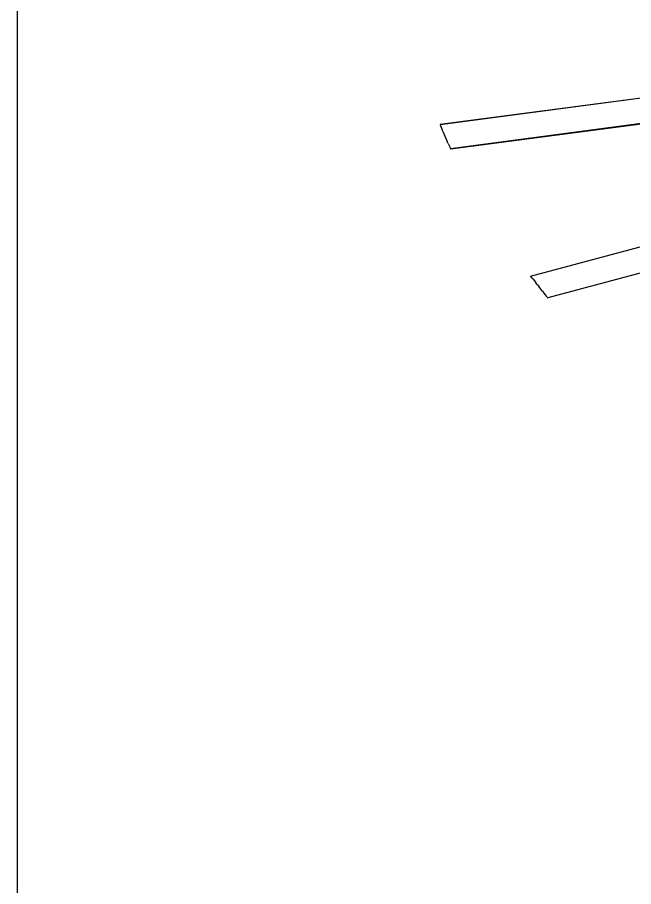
# Model space of a CAD drawing. Header units: inches. Extents: x 3324238 to 135265466, y -1036581 to 20094598.
# Drawn here: x 3354720.75 to 3354725.67, y -519093.83 to -519086.9 of the extents above; entities that cross this region are included whole.
import ezdxf

# ---------------------------------------------------------------- set-up
doc = ezdxf.new("R2010")
doc.units = ezdxf.units.IN
doc.header["$MEASUREMENT"] = 0
doc.layers.add('FURNITURE', color=32, linetype='Continuous', lineweight=13)

msp = doc.modelspace()

# ---------------------------------------------------------------- linework, layer by layer
for p, q in [((3354727.2101, -519087.3499, 0.0027), (3354724.1267, -519087.756, 0.0027)), ((3354727.2121, -519087.3516, 0.0027), (3354724.1275, -519087.7579, 0.0027)), ((3354727.3029, -519087.5414, 0.0027), (3354724.2106, -519087.9487, 0.0027)), ((3354724.2115, -519087.9505, 0.0027), (3354727.2959, -519087.5443, 0.0027)), ((3354724.1267, -519087.756, 0.0027), (3354724.1275, -519087.7579, 0.0027)), ((3354724.1275, -519087.7579, 0.0027), (3354724.1297, -519087.7634, 0.0027)), ((3354724.1297, -519087.7634, 0.0027), (3354724.1333, -519087.7725, 0.0027)), ((3354724.1333, -519087.7725, 0.0027), (3354724.1382, -519087.7846, 0.0027)), ((3354724.1382, -519087.7846, 0.0027), (3354724.1442, -519087.7994, 0.0027)), ((3354724.1442, -519087.7994, 0.0027), (3354724.151, -519087.8163, 0.0027)), ((3354724.151, -519087.8163, 0.0027), (3354724.1565, -519087.8298, 0.0027)), ((3354724.1565, -519087.8298, 0.0027), (3354724.1587, -519087.8346, 0.0027)), ((3354724.1587, -519087.8346, 0.0027), (3354724.1673, -519087.8535, 0.0027)), ((3354724.1673, -519087.8535, 0.0027), (3354724.1759, -519087.8724, 0.0027)), ((3354724.1759, -519087.8724, 0.0027), (3354724.1842, -519087.8906, 0.0027)), ((3354724.1918, -519087.9074, 0.0027), (3354724.1842, -519087.8906, 0.0027)), ((3354724.1918, -519087.9074, 0.0027), (3354724.1985, -519087.9221, 0.0027)), ((3354724.1985, -519087.9221, 0.0027), (3354724.204, -519087.9342, 0.0027)), ((3354724.204, -519087.9342, 0.0027), (3354724.2081, -519087.9431, 0.0027)), ((3354724.2081, -519087.9431, 0.0027), (3354724.2106, -519087.9487, 0.0027)), ((3354724.2106, -519087.9487, 0.0027), (3354724.2115, -519087.9505, 0.0027)), ((3354724.8485, -519088.9642, 0.0027), (3354727.5997, -519088.227, 0.0027)), ((3354727.7632, -519088.3943, 0.0027), (3354724.9864, -519089.1384, 0.0027)), ((3354724.8485, -519088.9642, 0.0027), (3354724.8499, -519088.9658, 0.0027)), ((3354724.8499, -519088.9658, 0.0027), (3354724.8538, -519088.9708, 0.0027)), ((3354724.8593, -519088.9778, 0.0027), (3354724.8538, -519088.9708, 0.0027)), ((3354724.8593, -519088.9778, 0.0027), (3354724.8602, -519088.9788, 0.0027)), ((3354724.8602, -519088.9788, 0.0027), (3354724.8687, -519088.9897, 0.0027)), ((3354724.8687, -519088.9897, 0.0027), (3354724.8792, -519089.0029, 0.0027)), ((3354724.8792, -519089.0029, 0.0027), (3354724.8911, -519089.0179, 0.0027)), ((3354724.904, -519089.0343, 0.0027), (3354724.8911, -519089.0179, 0.0027)), ((3354724.904, -519089.0343, 0.0027), (3354724.9174, -519089.0513, 0.0027)), ((3354724.9309, -519089.0683, 0.0027), (3354724.9174, -519089.0513, 0.0027)), ((3354724.9438, -519089.0846, 0.0027), (3354724.9309, -519089.0683, 0.0027)), ((3354724.9438, -519089.0846, 0.0027), (3354724.9557, -519089.0997, 0.0027)), ((3354724.9557, -519089.0997, 0.0027), (3354724.9661, -519089.1129, 0.0027)), ((3354724.9661, -519089.1129, 0.0027), (3354724.9747, -519089.1237, 0.0027)), ((3354724.9801, -519089.1306, 0.0027), (3354724.9747, -519089.1237, 0.0027)), ((3354724.9801, -519089.1306, 0.0027), (3354724.9811, -519089.1317, 0.0027)), ((3354724.9811, -519089.1317, 0.0027), (3354724.985, -519089.1367, 0.0027)), ((3354724.985, -519089.1367, 0.0027), (3354724.9864, -519089.1384, 0.0027))]:
    msp.add_line(p, q)
at = {"layer": 'FURNITURE', "lineweight": 30}
msp.add_line((3354720.7531, -519136.6689, 0.0027), (3354720.7531, -519085.9956, 0.0027), dxfattribs=at)

doc.saveas('drawing.dxf')
